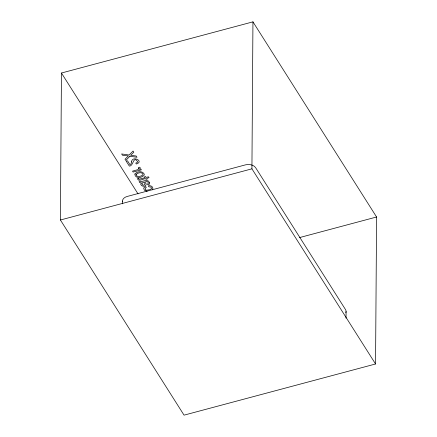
<?xml version="1.0" encoding="UTF-8"?>
<svg xmlns="http://www.w3.org/2000/svg" width="437" height="437" viewBox="0 0 437 437"><rect width="100%" height="100%" fill="white"/><g stroke="black" fill="none" stroke-linecap="round" stroke-linejoin="round"><path stroke-width="0.66" d="M60.421 220.002L61.448 73.017L252.952 21.85L376.579 216.998L375.552 363.983L184.048 415.15L60.421 220.002L251.925 168.835L375.552 363.983M122.453 203.789L122.475 201.118M251.925 168.835L252.952 21.85M346.028 318.152L346.071 311.466M152.12 189.844C154.714 187.61 150.612 184.764 148.296 185.905L148.853 186.79L150.973 187.096L151.595 188.44L150.115 189.631L146.712 190.21A1.841 1.202 0.4 0 1 145.45 189.685L145.139 188.32L146.291 187.473L145.734 186.594L144.478 187.238A3.07 2.005 0.4 0 0 143.686 188.402L144.428 190.226L147.094 191.226M299.58 237.57L376.579 216.998M61.448 73.017L138.032 193.902M345.809 312.777A7.773 5.08 0.4 0 0 345.476 309.522L255.607 167.65A7.773 5.08 0.4 0 0 245.447 164.864L127.265 196.437A7.773 5.08 0.4 0 0 122.54 201.779M149.689 182.895L149.487 184.059L147.957 184.906L147.416 184.059L148.389 183.338L148.192 182.415L147.269 181.552L145.537 181.699L146.215 184.512C145.625 187.844 138.917 186.02 141.178 182.77L139.758 182.644L139.113 181.612C142.227 182.447 147.843 177.788 149.689 182.895M131.542 161.87L131.095 163.711L130.007 164.744L127.506 160.794L126.195 161.144L129.341 166.109C133.646 166.262 133.105 155.075 137.726 161.745L137.234 162.46L135.765 163.105L136.355 164.028C144.647 161.286 132.056 155.168 131.542 161.87M138.824 168.513L138.054 169.567L132.537 171.151L133.11 172.058L141.37 169.851L140.823 168.988L139.392 169.37L140.244 168.01L139.845 167.18L138.382 167.573L138.824 168.513M134.875 174.046C134.629 178.558 141.615 178.127 143.828 175.57A3.687 2.409 0.4 0 0 144.161 173.959C142.473 170.506 136.879 171.348 134.875 174.046M141.949 183.114C141.583 186.861 146.734 185.091 144.314 181.989L141.949 183.114M136.235 174.259L136.082 174.62C136.59 177.52 140.829 176.482 142.489 175.204A2.043 1.333 0.4 0 0 142.877 174.139C141.643 171.637 137.879 172.833 136.235 174.259M129.887 156.26L125.769 160.466L124.998 159.254L128.352 155.954L122.431 155.201L121.639 153.95L129.101 155.009L133.045 151.044L133.798 152.245L130.658 155.277L136.191 156.014L136.989 157.271L129.887 156.26M138.442 178.454L137.349 178.744C138.616 182.262 143.363 178.487 145.603 178.624L146.062 179.356L147.198 179.055L146.734 178.323L149.039 177.706L148.454 176.788L146.149 177.4L145.603 176.537L144.472 176.843L145.018 177.706L139.239 179.192L138.442 178.454"/></g></svg>
